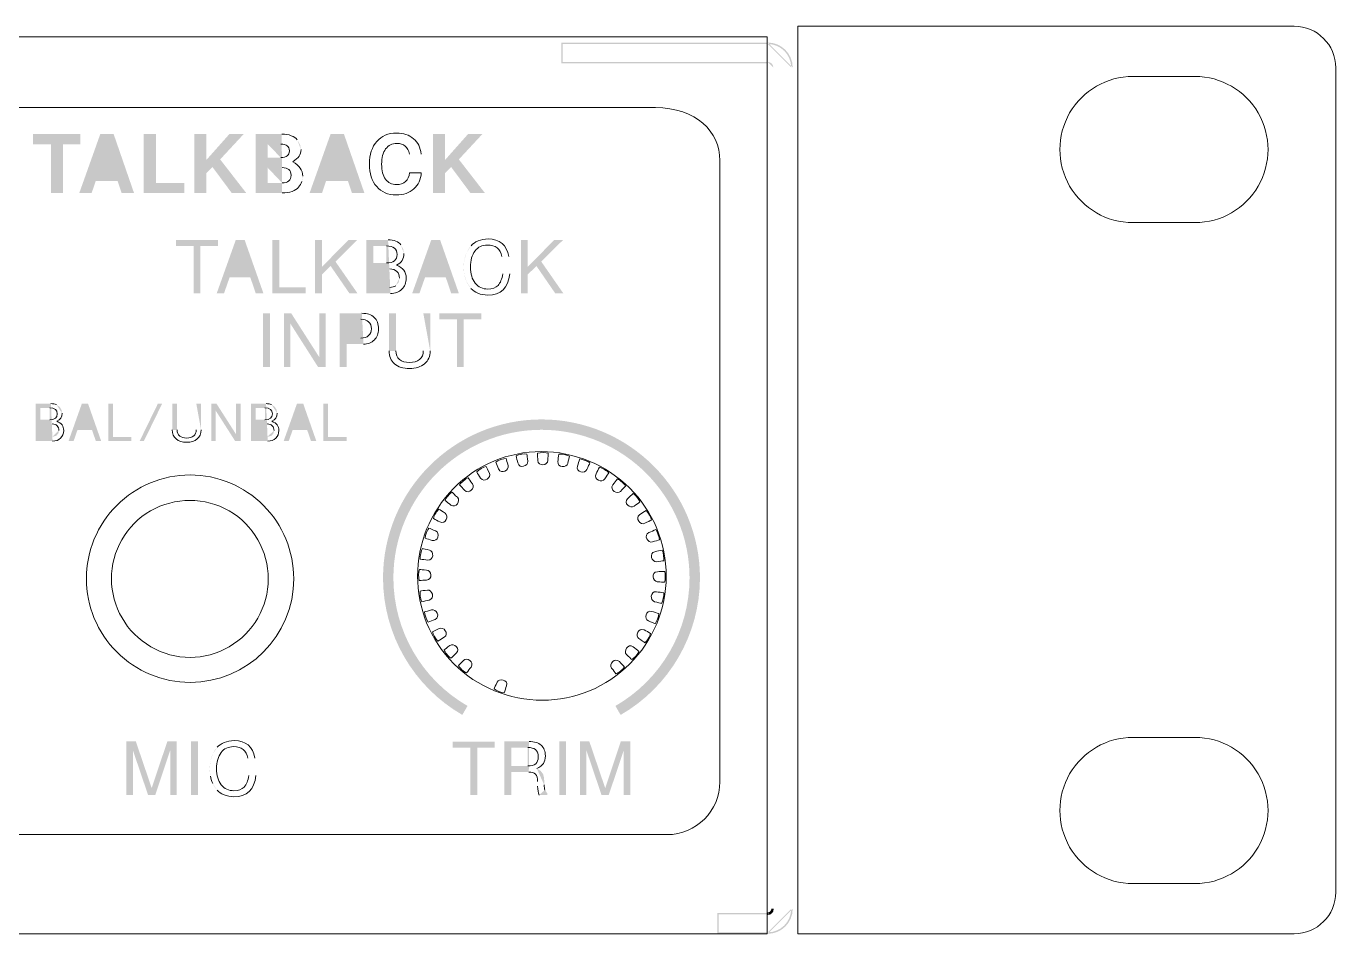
# Model space of a CAD drawing. Header units: millimetres. Extents: x 53 to 536, y 329 to 488.
# Drawn here: x 472.9 to 535.8, y 344.3 to 387.9 of the extents above; entities that cross this region are included whole.
import ezdxf

# ---------------------------------------------------------------- set-up
doc = ezdxf.new("R2010")
doc.units = ezdxf.units.MM
doc.header["$MEASUREMENT"] = 0

msp = doc.modelspace()

# ---------------------------------------------------------------- hatches: boundary and pattern name
at = {"transparency": 33554559}
h = msp.add_hatch(color=256, dxfattribs=at)
h.paths.add_polyline_path([(508.491, 387.157), (498.576, 387.157), (498.576, 386.156), (508.491, 386.156)], flags=0)
h.paths.add_polyline_path([(508.691, 385.957), (508.691, 345.53)], flags=0)
h.paths.add_polyline_path([(508.491, 345.331), (506.064, 345.331), (506.064, 344.331), (508.491, 344.331)], flags=0)
h.paths.add_polyline_path([(508.491, 344.331, 0.414106), (509.692, 345.53)], flags=0)
h.paths.add_polyline_path([(509.692, 345.53), (509.692, 385.957)], flags=0)
h.paths.add_polyline_path([(509.692, 385.957, 0.413636), (508.491, 387.157)], flags=0)
h.paths.add_polyline_path([(509.621, 385.957, 0.413482), (508.491, 387.086)], flags=0)
h.paths.add_polyline_path([(509.621, 385.957), (509.621, 345.53)], flags=0)
h.paths.add_polyline_path([(508.491, 344.401, 0.41316), (509.621, 345.53)], flags=0)
h.paths.add_polyline_path([(508.491, 344.401), (506.134, 344.401), (506.134, 345.261), (508.491, 345.261)], flags=0)
h.paths.add_polyline_path([(508.762, 345.53), (508.762, 385.957)], flags=0)
h.paths.add_polyline_path([(508.762, 385.957, 0.407259), (508.491, 386.228)], flags=0)
h.paths.add_polyline_path([(508.491, 386.228), (498.647, 386.228), (498.647, 387.086), (508.491, 387.086)], flags=0)
for points in [[(474.636, 382.273), (474.636, 379.929), (474.055, 379.929), (474.055, 382.273), (473.196, 382.273), (473.196, 382.758), (475.462, 382.758), (475.462, 382.273)], [(477.261, 380.499), (476.202, 380.499), (476.011, 379.929), (475.417, 379.929), (476.424, 382.757), (477.067, 382.757), (478.045, 379.929), (477.448, 379.929)], [(479.098, 382.758), (479.098, 380.413), (480.455, 380.413), (480.455, 379.929), (478.516, 379.929), (478.516, 382.758)], [(481.521, 380.875), (481.521, 379.929), (480.938, 379.929), (480.938, 382.758), (481.521, 382.758), (481.521, 381.515), (482.627, 382.758), (483.315, 382.758), (482.184, 381.541), (483.436, 379.929), (482.74, 379.929), (481.813, 381.178)], [(488.327, 380.499), (487.268, 380.499), (487.078, 379.929), (486.483, 379.929), (487.489, 382.757), (488.133, 382.757), (489.113, 379.929), (488.513, 379.929)], [(492.99, 380.875), (492.99, 379.929), (492.407, 379.929), (492.407, 382.758), (492.99, 382.758), (492.99, 381.515), (494.094, 382.758), (494.783, 382.758), (493.653, 381.541), (494.903, 379.929), (494.208, 379.929), (493.281, 381.178)], [(481.233, 377.386), (481.233, 375.103), (480.905, 375.103), (480.905, 377.386), (480.058, 377.386), (480.058, 377.676), (482.077, 377.676), (482.077, 377.386)], [(483.631, 375.877), (482.64, 375.877), (482.368, 375.104), (482.018, 375.104), (482.937, 377.676), (483.359, 377.676), (484.264, 375.104), (483.896, 375.104)], [(485.025, 377.676), (485.025, 375.393), (486.295, 375.393), (486.295, 375.104), (484.696, 375.104), (484.696, 377.676)], [(487.071, 376.003), (487.071, 375.103), (486.742, 375.103), (486.742, 377.676), (487.071, 377.676), (487.071, 376.373), (488.351, 377.676), (488.774, 377.676), (487.727, 376.628), (488.785, 375.103), (488.397, 375.103), (487.49, 376.422)], [(493.023, 375.877), (492.031, 375.877), (491.758, 375.104), (491.41, 375.104), (492.328, 377.676), (492.75, 377.676), (493.654, 375.104), (493.286, 375.104)], [(496.958, 376.003), (496.958, 375.103), (496.631, 375.103), (496.631, 377.676), (496.958, 377.676), (496.958, 376.373), (498.239, 377.676), (498.664, 377.676), (497.614, 376.628), (498.674, 375.103), (498.285, 375.103), (497.379, 376.422)], [(484.247, 371.574), (484.578, 371.574), (484.578, 374.146), (484.247, 374.146)], [(487.255, 374.146), (487.255, 371.574), (486.883, 371.574), (485.554, 373.659), (485.554, 371.574), (485.244, 371.574), (485.244, 374.146), (485.599, 374.146), (486.945, 372.043), (486.945, 374.146)], [(493.888, 373.858), (493.888, 371.574), (493.56, 371.574), (493.56, 373.858), (492.713, 373.858), (492.713, 374.146), (494.731, 374.146), (494.731, 373.858)], [(476.026, 368.547), (475.331, 368.547), (475.142, 368.005), (474.898, 368.005), (475.54, 369.807), (475.836, 369.807), (476.468, 368.005), (476.212, 368.005)], [(477.034, 369.807), (477.034, 368.209), (477.923, 368.209), (477.923, 368.006), (476.805, 368.006), (476.805, 369.807)], [(479.194, 369.807), (479.398, 369.807), (478.521, 368.01), (478.317, 368.01)], [(483.165, 369.807), (483.165, 368.006), (482.906, 368.006), (481.974, 369.465), (481.974, 368.006), (481.757, 368.006), (481.757, 369.807), (482.006, 369.807), (482.947, 368.334), (482.947, 369.807)], [(486.364, 368.547), (485.67, 368.547), (485.479, 368.005), (485.234, 368.005), (485.876, 369.807), (486.174, 369.807), (486.806, 368.005), (486.549, 368.005)], [(487.372, 369.807), (487.372, 368.209), (488.261, 368.209), (488.261, 368.006), (487.143, 368.006), (487.143, 369.807)], [(505.238, 361.435, 0.413434), (497.623, 369.048), (497.623, 369.048, 0.413434), (490.009, 361.435), (490.009, 361.435, 0.267938), (493.82, 354.85), (493.82, 354.85), (494.069, 355.281), (494.069, 355.281, -0.267749), (490.507, 361.435), (490.507, 361.435, -0.413395), (497.623, 368.549), (497.623, 368.549, -0.413502), (504.737, 361.435), (504.737, 361.435, -0.267876), (501.175, 355.279), (501.175, 355.279), (501.426, 354.848), (501.426, 354.848, 0.267847)], [(479.065, 351), (478.721, 351), (477.99, 353.156), (477.99, 351), (477.677, 351), (477.677, 353.572), (478.134, 353.572), (478.896, 351.331), (479.644, 353.572), (480.099, 353.572), (480.099, 351), (479.788, 351), (479.788, 353.156)], [(480.787, 351), (481.12, 351), (481.12, 353.572), (480.787, 353.572)], [(494.533, 353.282), (494.533, 350.999), (494.205, 350.999), (494.205, 353.282), (493.357, 353.282), (493.357, 353.57), (495.375, 353.57), (495.375, 353.282)], [(498.473, 351), (498.805, 351), (498.805, 353.572), (498.473, 353.572)], [(500.854, 351), (500.508, 351), (499.778, 353.156), (499.778, 351), (499.467, 351), (499.467, 353.572), (499.923, 353.572), (500.685, 351.331), (501.433, 353.572), (501.888, 353.572), (501.888, 351), (501.579, 351), (501.579, 353.156)]]:
    msp.add_hatch(color=256, dxfattribs=at).paths.add_polyline_path(points)
h = msp.add_hatch(color=256, dxfattribs=at)
h.paths.add_polyline_path([(484.465, 381.147), (484.465, 380.413), (485.16, 380.413)], flags=0)
h.paths.add_polyline_path([(484.465, 382.272), (484.465, 381.632), (485.098, 381.632)], flags=0)
h.paths.add_polyline_path([(486.103, 380.473, 0.088855), (486.149, 380.743)], flags=0)
h.paths.add_polyline_path([(485.156, 379.929), (483.883, 379.929), (483.883, 382.757), (485.144, 382.757)], flags=0)
h.paths.add_polyline_path([(485.889, 382.481), (486.026, 382.242), (486.069, 382.013)], flags=0)
h = msp.add_hatch(color=256, dxfattribs=at)
h.paths.add_polyline_path([(490.617, 375.469), (490.762, 375.635), (490.797, 375.834)], flags=0)
h.paths.add_polyline_path([(490.169, 377.386), (489.536, 377.386), (489.536, 376.568), (490.169, 376.568)], flags=0)
h.paths.add_polyline_path([(490.367, 375.103), (489.207, 375.103), (489.207, 377.675), (490.251, 377.675)], flags=0)
h.paths.add_polyline_path([(490.862, 377.444), (490.978, 377.236), (491.013, 377.023)], flags=0)
h = msp.add_hatch(color=256, dxfattribs=at)
h.paths.add_polyline_path([(493.914, 376.708, 0.043784), (493.884, 376.359)], flags=0)
h.paths.add_polyline_path([(494.029, 377.067, 0.061621), (493.914, 376.708)], flags=0)
h.paths.add_polyline_path([(494.237, 377.395, 0.076873), (494.029, 377.067)], flags=0)
h.paths.add_polyline_path([(496.051, 376.878), (495.714, 376.878)], flags=0)
h.paths.add_polyline_path([(495.763, 376.041), (496.102, 376.041)], flags=0)
h.paths.add_polyline_path([(494.025, 375.662, 0.076922), (494.235, 375.339)], flags=0)
h.paths.add_polyline_path([(493.914, 376.016, 0.059193), (494.025, 375.662)], flags=0)
h.paths.add_polyline_path([(493.884, 376.359, 0.044337), (493.914, 376.016)], flags=0)
h = msp.add_hatch(color=256, dxfattribs=at)
h.paths.add_polyline_path([(488.263, 372.955), (488.947, 372.955)], flags=0)
h.paths.add_polyline_path([(488.947, 373.859), (488.263, 373.859)], flags=0)
h.paths.add_polyline_path([(489.071, 372.664), (488.263, 372.664), (488.263, 371.574), (487.934, 371.574), (487.934, 374.147), (488.996, 374.147)], flags=0)
h = msp.add_hatch(color=256, dxfattribs=at)
h.paths.add_polyline_path([(491.946, 374.146), (492.276, 374.146), (492.276, 372.34)], flags=0)
h.paths.add_polyline_path([(490.298, 372.34), (490.298, 374.146), (490.628, 374.146), (490.628, 372.34)], flags=0)
h = msp.add_hatch(color=256, dxfattribs=at)
h.paths.add_polyline_path([(474.113, 368.208), (474.31, 368.262), (474.411, 368.378), (474.435, 368.518)], flags=0)
h.paths.add_polyline_path([(473.994, 369.603), (473.55, 369.603), (473.55, 369.032), (473.994, 369.032)], flags=0)
h.paths.add_polyline_path([(474.133, 368.005), (473.322, 368.005), (473.322, 369.806), (474.053, 369.806)], flags=0)
h.paths.add_polyline_path([(474.314, 369.762), (474.48, 369.644), (474.562, 369.499), (474.586, 369.348)], flags=0)
h = msp.add_hatch(color=256, dxfattribs=at)
h.paths.add_polyline_path([(481.038, 369.807), (481.268, 369.807), (481.268, 368.542)], flags=0)
h.paths.add_polyline_path([(479.885, 368.542), (479.885, 369.807), (480.115, 369.807), (480.115, 368.542)], flags=0)
h = msp.add_hatch(color=256, dxfattribs=at)
h.paths.add_polyline_path([(484.448, 368.208), (484.647, 368.262), (484.749, 368.378), (484.774, 368.518)], flags=0)
h.paths.add_polyline_path([(484.333, 369.603), (483.888, 369.603), (483.888, 369.032), (484.333, 369.032)], flags=0)
h.paths.add_polyline_path([(484.471, 368.005), (483.659, 368.005), (483.659, 369.806), (484.39, 369.806)], flags=0)
h.paths.add_polyline_path([(484.652, 369.762), (484.819, 369.644), (484.898, 369.499), (484.922, 369.348)], flags=0)
h = msp.add_hatch(color=256, dxfattribs=at)
h.paths.add_polyline_path([(481.714, 352.604, 0.042191), (481.683, 352.256)], flags=0)
h.paths.add_polyline_path([(481.827, 352.964, 0.061632), (481.714, 352.604)], flags=0)
h.paths.add_polyline_path([(482.039, 353.292, 0.081356), (481.827, 352.964)], flags=0)
h.paths.add_polyline_path([(483.849, 352.775), (483.515, 352.775)], flags=0)
h.paths.add_polyline_path([(483.563, 351.938), (483.904, 351.938)], flags=0)
h.paths.add_polyline_path([(481.826, 351.558, 0.077753), (482.035, 351.234)], flags=0)
h.paths.add_polyline_path([(481.683, 352.256, 0.042235), (481.714, 351.912)], flags=0)
h = msp.add_hatch(color=256, dxfattribs=at)
h.paths.add_polyline_path([(496.962, 353.282), (496.168, 353.282), (496.168, 352.395), (496.962, 352.395)], flags=0)
h.paths.add_polyline_path([(497.403, 352.268), (497.591, 352.153), (497.7, 352.002), (497.744, 351.843), (497.755, 351.666), (497.754, 351.575), (497.752, 351.486)], flags=0)
h.paths.add_polyline_path([(497.784, 351.241), (497.907, 351.08), (497.907, 350.999), (497.509, 350.999)], flags=0)
h.paths.add_polyline_path([(497.439, 351.418), (497.439, 351.647)], flags=0)
h.paths.add_polyline_path([(497.014, 352.105), (496.168, 352.105), (496.168, 350.999), (495.84, 350.999), (495.84, 353.572), (497.026, 353.572)], flags=0)

# ---------------------------------------------------------------- linework, layer by layer
at = {"lineweight": 9}
for points in [[(533.786, 344.331), (509.946, 344.331), (509.946, 387.943), (533.786, 387.943, -0.414081), (535.787, 385.941), (535.787, 346.33, -0.413918)], [(529.02, 385.527), (526.04, 385.527, 1.000081), (526.04, 378.505), (529.02, 378.505, 1.000041)], [(529.02, 353.768), (526.04, 353.768, 1.00014), (526.04, 346.747), (529.02, 346.747, 1.0001)]]:
    msp.add_lwpolyline(points, format="xyb", close=True, dxfattribs=at)
msp.add_lwpolyline([(80.267, 387.428), (508.467, 387.428), (508.467, 344.331), (80.267, 344.331)], close=True, dxfattribs=at)
msp.add_lwpolyline([(441.485, 384.028), (503.098, 384.028)], dxfattribs=at)
msp.add_lwpolyline([(506.197, 381.487), (506.197, 351.634, -0.412464), (503.658, 349.096), (442.045, 349.096, -0.412672), (439.505, 351.634), (439.505, 381.487)], format="xyb", dxfattribs=at)
at = {"lineweight": 5}
msp.add_lwpolyline([(491.282, 380.895), (491.848, 380.895)], dxfattribs=at)
msp.add_lwpolyline([(501.862, 357.299, 0.199834), (503.615, 361.514, 0.200871), (501.862, 365.746, 0.197349), (497.613, 367.502, 0.200827), (493.415, 365.744, 0.413555), (493.415, 357.301, 0.197539), (497.663, 355.556, 0.200213)], format="xyb", close=True, dxfattribs=at)
for points in [[(495.424, 366.999, 0.010529), (495.56, 366.669)], [(496.409, 367.302, 0.010577), (496.484, 366.954)], [(497.429, 367.428, 0.011081), (497.445, 367.072)], [(498.456, 367.378, 0.011744), (498.409, 367.024)], [(499.46, 367.146, 0.01128), (499.352, 366.808)], [(494.509, 366.529, 0.00987), (494.698, 366.227)], [(500.408, 366.748, 0.011174), (500.243, 366.43)], [(493.687, 365.907, 0.007202), (493.927, 365.645)], [(501.274, 366.19, 0.010279), (501.054, 365.905)], [(478.859, 358.125, 0.274384), (482.619, 358.125, 0.267023), (484.498, 361.381, 0.266), (482.619, 364.656, 0.264751), (478.838, 364.656, 0.265797), (476.957, 361.381)], [(492.988, 365.154, 0.005023), (493.27, 364.935)], [(502.027, 365.488, 0.008706), (501.764, 365.248)], [(502.649, 364.667, 0.015281), (502.347, 364.478)], [(492.429, 364.289, 0.01142), (492.743, 364.125)], [(503.117, 363.753, 0.009191), (502.787, 363.614)], [(492.028, 363.341, 0.009186), (492.366, 363.235)], [(503.421, 362.768, 0.012041), (503.073, 362.691)], [(491.799, 362.338, 0.009767), (492.152, 362.29)], [(491.746, 361.312, 0.011275), (492.101, 361.325)], [(503.547, 361.747, 0.008575), (503.191, 361.732)], [(503.496, 360.718, 0.00956), (503.143, 360.765)], [(491.874, 360.288, 0.004323), (492.221, 360.364)], [(492.178, 359.305, 0.00979), (492.507, 359.441)], [(503.266, 359.716, 0.010157), (502.925, 359.822)], [(502.866, 358.767, 0.014422), (502.55, 358.932)], [(492.646, 358.39, 0.00987), (492.948, 358.579)], [(502.307, 357.903, 0.00952), (502.024, 358.121)], [(493.268, 357.569, 0.01064), (493.531, 357.808)], [(501.606, 357.149, 0.011474), (501.366, 357.412)], [(494.021, 356.869, 0.011833), (494.239, 357.151)], [(495.835, 355.91, 0.011804), (495.941, 356.249)]]:
    msp.add_lwpolyline(points, format="xyb", dxfattribs=at)
at = {"lineweight": 13}
msp.add_lwpolyline([(480.74, 366.378, 0.414314), (475.758, 361.395, 0.414249), (480.74, 356.414, 0.414176), (485.722, 361.395, 0.414241)], format="xyb", close=True, dxfattribs=at)
at = {"lineweight": 9}
for points in [[(503.098, 384.028), (505.054, 384.028), (506.197, 382.886), (506.197, 381.487)], [(508.491, 345.295), (508.62, 345.295), (508.726, 345.403), (508.726, 345.532)], [(508.691, 345.53), (508.691, 345.422), (508.6, 345.331), (508.491, 345.331)], [(508.491, 345.261), (508.638, 345.261), (508.762, 345.384), (508.762, 345.53)]]:
    msp.add_open_spline(points, degree=3, dxfattribs=at)
at = {"lineweight": 5}
for points in [[(485.144, 382.757), (485.321, 382.757), (485.473, 382.733), (485.6, 382.68)], [(485.6, 382.68), (485.729, 382.628), (485.824, 382.562), (485.889, 382.481)], [(489.709, 382.405), (489.943, 382.671), (490.256, 382.805), (490.656, 382.805)], [(490.656, 382.805), (490.99, 382.805), (491.262, 382.715), (491.477, 382.537)], [(485.509, 381.95), (485.509, 382.166), (485.373, 382.272), (485.098, 382.272)], [(485.098, 381.632), (485.373, 381.632), (485.509, 381.738), (485.509, 381.95)], [(486.069, 382.013), (486.069, 381.892), (486.038, 381.786), (485.98, 381.698)], [(489.361, 381.318), (489.361, 381.776), (489.475, 382.138), (489.709, 382.405)], [(490.135, 382.043), (490.007, 381.868), (489.943, 381.622), (489.943, 381.31)], [(490.676, 382.308), (490.445, 382.308), (490.264, 382.22), (490.135, 382.043)], [(491.282, 381.799), (491.209, 382.138), (491.006, 382.308), (490.676, 382.308)], [(491.477, 382.537), (491.691, 382.358), (491.81, 382.113), (491.835, 381.799)], [(485.98, 381.698), (485.92, 381.609), (485.82, 381.521), (485.68, 381.431)], [(485.68, 381.431), (485.992, 381.248), (486.149, 381.018), (486.149, 380.743)], [(489.704, 380.237), (489.474, 380.503), (489.361, 380.863), (489.361, 381.318)], [(485.59, 380.779), (485.59, 381.024), (485.447, 381.147), (485.16, 381.147)], [(485.16, 380.413), (485.447, 380.413), (485.59, 380.535), (485.59, 380.779)], [(489.943, 381.31), (489.943, 381.002), (490.005, 380.762), (490.129, 380.588)], [(491.09, 380.476), (491.2, 380.574), (491.261, 380.713), (491.282, 380.895)], [(491.848, 380.895), (491.831, 380.572), (491.71, 380.316), (491.493, 380.125)], [(485.953, 380.211), (485.886, 380.125), (485.782, 380.058), (485.645, 380.006)], [(486.103, 380.473), (486.073, 380.383), (486.022, 380.296), (485.953, 380.211)], [(490.641, 379.838), (490.247, 379.838), (489.934, 379.971), (489.704, 380.237)], [(490.129, 380.588), (490.255, 380.414), (490.431, 380.328), (490.656, 380.328)], [(491.493, 380.125), (491.278, 379.934), (490.992, 379.838), (490.641, 379.838)], [(490.656, 380.328), (490.838, 380.328), (490.984, 380.378), (491.09, 380.476)], [(485.645, 380.006), (485.507, 379.955), (485.345, 379.929), (485.156, 379.929)], [(490.251, 377.675), (490.395, 377.675), (490.519, 377.655), (490.626, 377.611)], [(490.626, 377.611), (490.731, 377.569), (490.81, 377.513), (490.862, 377.444)], [(494.237, 377.395), (494.323, 377.487), (494.434, 377.564), (494.577, 377.626)], [(494.577, 377.626), (494.718, 377.687), (494.879, 377.717), (495.06, 377.717)], [(495.06, 377.717), (495.617, 377.717), (495.949, 377.437), (496.051, 376.878)], [(490.684, 376.977), (490.684, 377.249), (490.513, 377.386), (490.169, 377.386)], [(490.169, 376.568), (490.513, 376.568), (490.684, 376.704), (490.684, 376.977)], [(491.013, 377.023), (491.013, 376.759), (490.894, 376.571), (490.657, 376.462)], [(494.429, 377.143), (494.283, 376.952), (494.212, 376.691), (494.212, 376.363)], [(495.021, 377.428), (494.77, 377.428), (494.574, 377.333), (494.429, 377.143)], [(495.491, 377.291), (495.383, 377.382), (495.224, 377.428), (495.021, 377.428)], [(495.714, 376.878), (495.677, 377.062), (495.602, 377.199), (495.491, 377.291)], [(490.678, 376.156), (490.598, 376.237), (490.484, 376.277), (490.335, 376.277)], [(490.657, 376.462), (490.822, 376.397), (490.941, 376.316), (491.014, 376.218)], [(494.212, 376.363), (494.212, 376.04), (494.287, 375.785), (494.438, 375.595)], [(490.797, 375.834), (490.797, 375.967), (490.757, 376.075), (490.678, 376.156)], [(491.125, 375.836), (491.125, 375.615), (491.055, 375.438), (490.918, 375.304)], [(491.014, 376.218), (491.088, 376.119), (491.125, 375.991), (491.125, 375.836)], [(496.102, 376.041), (496.026, 375.363), (495.672, 375.021), (495.046, 375.021)], [(495.534, 375.49), (495.648, 375.608), (495.723, 375.792), (495.763, 376.041)], [(490.335, 375.392), (490.45, 375.392), (490.546, 375.417), (490.617, 375.469)], [(490.918, 375.304), (490.779, 375.17), (490.597, 375.103), (490.367, 375.103)], [(494.571, 375.111), (494.429, 375.171), (494.318, 375.247), (494.235, 375.339)], [(494.438, 375.595), (494.589, 375.406), (494.792, 375.31), (495.047, 375.31)], [(495.046, 375.021), (494.869, 375.021), (494.71, 375.051), (494.571, 375.111)], [(495.047, 375.31), (495.258, 375.31), (495.422, 375.37), (495.534, 375.49)], [(489.316, 373.738), (489.228, 373.818), (489.105, 373.859), (488.947, 373.859)], [(488.996, 374.147), (489.252, 374.147), (489.448, 374.082), (489.586, 373.951)], [(489.586, 373.951), (489.722, 373.821), (489.791, 373.634), (489.791, 373.392)], [(489.449, 373.406), (489.449, 373.546), (489.405, 373.659), (489.316, 373.738)], [(489.316, 373.075), (489.405, 373.154), (489.449, 373.265), (489.449, 373.406)], [(489.791, 373.392), (489.791, 373.174), (489.724, 372.997), (489.592, 372.864)], [(488.947, 372.955), (489.105, 372.955), (489.228, 372.994), (489.316, 373.075)], [(489.592, 372.864), (489.458, 372.732), (489.284, 372.664), (489.071, 372.664)], [(490.561, 371.721), (490.386, 371.873), (490.298, 372.078), (490.298, 372.34)], [(490.628, 372.34), (490.628, 372.154), (490.687, 372.014), (490.804, 371.922)], [(490.804, 371.922), (490.925, 371.829), (491.084, 371.782), (491.282, 371.782)], [(491.282, 371.782), (491.489, 371.782), (491.652, 371.831), (491.769, 371.93)], [(491.769, 371.93), (491.887, 372.029), (491.946, 372.167), (491.946, 372.34)], [(492.276, 372.34), (492.276, 372.08), (492.184, 371.875), (492.004, 371.721)], [(491.282, 371.493), (490.978, 371.493), (490.736, 371.568), (490.561, 371.721)], [(492.004, 371.721), (491.825, 371.57), (491.584, 371.493), (491.282, 371.493)], [(474.357, 369.318), (474.357, 369.509), (474.236, 369.603), (473.994, 369.603)], [(474.053, 369.806), (474.153, 369.806), (474.239, 369.791), (474.314, 369.762)], [(484.692, 369.318), (484.692, 369.509), (484.573, 369.603), (484.333, 369.603)], [(484.39, 369.806), (484.491, 369.806), (484.578, 369.791), (484.652, 369.762)], [(473.994, 369.032), (474.236, 369.032), (474.357, 369.126), (474.357, 369.318)], [(474.35, 368.744), (474.295, 368.8), (474.215, 368.829), (474.113, 368.829)], [(474.586, 369.348), (474.586, 369.165), (474.502, 369.035), (474.337, 368.956)], [(474.337, 368.956), (474.452, 368.913), (474.537, 368.855), (474.587, 368.787)], [(474.435, 368.518), (474.435, 368.611), (474.408, 368.686), (474.35, 368.744)], [(474.587, 368.787), (474.638, 368.716), (474.666, 368.628), (474.666, 368.52)], [(484.333, 369.032), (484.573, 369.032), (484.692, 369.126), (484.692, 369.318)], [(484.689, 368.744), (484.632, 368.8), (484.552, 368.829), (484.448, 368.829)], [(484.922, 369.348), (484.922, 369.165), (484.84, 369.035), (484.673, 368.956)], [(484.673, 368.956), (484.789, 368.913), (484.873, 368.855), (484.924, 368.787)], [(484.774, 368.518), (484.774, 368.611), (484.744, 368.686), (484.689, 368.744)], [(484.924, 368.787), (484.978, 368.716), (485.001, 368.628), (485.001, 368.52)], [(474.519, 368.147), (474.423, 368.052), (474.294, 368.005), (474.133, 368.005)], [(474.666, 368.52), (474.666, 368.364), (474.617, 368.24), (474.519, 368.147)], [(480.069, 368.108), (479.946, 368.213), (479.885, 368.359), (479.885, 368.542)], [(480.574, 367.948), (480.359, 367.948), (480.193, 368.003), (480.069, 368.108)], [(480.115, 368.542), (480.115, 368.412), (480.157, 368.314), (480.239, 368.25)], [(480.239, 368.25), (480.324, 368.183), (480.434, 368.153), (480.574, 368.153)], [(480.574, 368.153), (480.719, 368.153), (480.832, 368.187), (480.915, 368.255)], [(481.079, 368.109), (480.953, 368.003), (480.784, 367.948), (480.574, 367.948)], [(480.915, 368.255), (480.997, 368.326), (481.038, 368.42), (481.038, 368.542)], [(481.268, 368.542), (481.268, 368.361), (481.205, 368.217), (481.079, 368.109)], [(484.856, 368.147), (484.757, 368.052), (484.63, 368.005), (484.471, 368.005)], [(485.001, 368.52), (485.001, 368.364), (484.953, 368.24), (484.856, 368.147)], [(497.429, 367.428), (497.564, 367.47), (497.847, 367.46), (497.951, 367.419)], [(495.424, 366.999), (495.536, 367.084), (495.806, 367.171), (495.918, 367.167)], [(495.918, 367.167), (495.94, 367.099), (495.966, 366.987), (496.015, 366.832)], [(496.409, 367.302), (496.533, 367.366), (496.813, 367.404), (496.924, 367.384)], [(496.963, 367.034), (496.995, 366.807), (496.557, 366.65), (496.484, 366.954)], [(496.924, 367.384), (496.934, 367.312), (496.938, 367.196), (496.963, 367.034)], [(497.93, 367.068), (497.924, 366.84), (497.462, 366.761), (497.445, 367.072)], [(497.951, 367.419), (497.949, 367.347), (497.935, 367.233), (497.93, 367.068)], [(498.886, 366.937), (498.841, 366.71), (498.374, 366.714), (498.409, 367.024)], [(498.456, 367.378), (498.597, 367.395), (498.874, 367.336), (498.968, 367.277)], [(498.968, 367.277), (498.954, 367.207), (498.92, 367.098), (498.886, 366.937)], [(499.46, 367.146), (499.602, 367.14), (499.865, 367.033), (499.946, 366.961)], [(499.946, 366.961), (499.921, 366.892), (499.868, 366.792), (499.805, 366.639)], [(493.687, 365.907), (493.763, 366.027), (493.988, 366.201), (494.093, 366.237)], [(494.093, 366.237), (494.138, 366.18), (494.198, 366.084), (494.301, 365.953)], [(494.509, 366.529), (494.604, 366.633), (494.854, 366.766), (494.966, 366.783)], [(495.12, 366.468), (495.229, 366.267), (494.871, 365.97), (494.698, 366.227)], [(494.966, 366.783), (494.999, 366.718), (495.043, 366.613), (495.12, 366.468)], [(496.015, 366.832), (496.089, 366.614), (495.685, 366.383), (495.56, 366.669)], [(499.805, 366.639), (499.723, 366.424), (499.264, 366.51), (499.352, 366.808)], [(500.662, 366.186), (500.542, 365.991), (500.105, 366.152), (500.243, 366.43)], [(500.408, 366.748), (500.546, 366.716), (500.786, 366.565), (500.855, 366.48)], [(500.855, 366.48), (500.816, 366.417), (500.75, 366.325), (500.662, 366.186)], [(494.301, 365.953), (494.443, 365.774), (494.143, 365.418), (493.927, 365.645)], [(501.426, 365.591), (501.272, 365.42), (500.87, 365.655), (501.054, 365.905)], [(501.274, 366.19), (501.402, 366.134), (501.614, 365.945), (501.666, 365.846)], [(501.666, 365.846), (501.618, 365.792), (501.534, 365.714), (501.426, 365.591)], [(492.988, 365.154), (493.041, 365.285), (493.232, 365.495), (493.331, 365.547)], [(493.583, 365.305), (493.755, 365.154), (493.52, 364.752), (493.27, 364.935)], [(493.331, 365.547), (493.384, 365.5), (493.46, 365.416), (493.583, 365.305)], [(502.073, 364.874), (501.893, 364.733), (501.537, 365.033), (501.764, 365.248)], [(502.027, 365.488), (502.145, 365.413), (502.32, 365.189), (502.355, 365.083)], [(502.355, 365.083), (502.298, 365.037), (502.203, 364.975), (502.073, 364.874)], [(492.429, 364.289), (492.458, 364.428), (492.61, 364.667), (492.697, 364.737)], [(492.697, 364.737), (492.759, 364.699), (492.851, 364.629), (492.989, 364.542)], [(492.989, 364.542), (493.184, 364.422), (493.023, 363.986), (492.743, 364.125)], [(502.588, 364.055), (502.386, 363.947), (502.086, 364.305), (502.347, 364.478)], [(502.649, 364.667), (502.752, 364.572), (502.884, 364.322), (502.901, 364.212)], [(492.028, 363.341), (492.035, 363.482), (492.141, 363.744), (492.215, 363.83)], [(492.215, 363.83), (492.283, 363.802), (492.383, 363.75), (492.537, 363.687)], [(502.901, 364.212), (502.838, 364.176), (502.732, 364.132), (502.588, 364.055)], [(503.117, 363.753), (503.202, 363.64), (503.29, 363.369), (503.287, 363.258)], [(492.537, 363.687), (492.749, 363.604), (492.667, 363.146), (492.366, 363.235)], [(502.95, 363.158), (502.733, 363.086), (502.5, 363.491), (502.787, 363.614)], [(503.287, 363.258), (503.218, 363.236), (503.107, 363.209), (502.95, 363.158)], [(491.799, 362.338), (491.78, 362.478), (491.84, 362.755), (491.899, 362.851)], [(491.899, 362.851), (491.97, 362.836), (492.079, 362.802), (492.239, 362.768)], [(492.239, 362.768), (492.464, 362.722), (492.463, 362.256), (492.152, 362.29)], [(503.154, 362.212), (502.926, 362.18), (502.768, 362.619), (503.073, 362.691)], [(503.421, 362.768), (503.483, 362.643), (503.523, 362.363), (503.502, 362.253)], [(491.746, 361.312), (491.704, 361.446), (491.715, 361.729), (491.757, 361.832)], [(491.757, 361.832), (491.829, 361.83), (491.941, 361.816), (492.106, 361.81)], [(492.106, 361.81), (492.334, 361.804), (492.413, 361.346), (492.101, 361.325)], [(503.502, 362.253), (503.429, 362.242), (503.316, 362.236), (503.154, 362.212)], [(476.957, 361.381), (476.978, 360.067), (477.666, 358.793), (478.859, 358.125)], [(503.188, 361.247), (502.959, 361.252), (502.88, 361.713), (503.191, 361.732)], [(503.538, 361.224), (503.465, 361.226), (503.352, 361.243), (503.188, 361.247)], [(503.547, 361.747), (503.589, 361.612), (503.578, 361.328), (503.538, 361.224)], [(491.874, 360.288), (491.81, 360.413), (491.77, 360.696), (491.792, 360.803)], [(491.792, 360.803), (491.864, 360.815), (491.978, 360.821), (492.141, 360.843)], [(492.141, 360.843), (492.368, 360.877), (492.526, 360.438), (492.221, 360.364)], [(503.055, 360.288), (502.83, 360.335), (502.832, 360.801), (503.143, 360.765)], [(503.496, 360.718), (503.515, 360.579), (503.455, 360.301), (503.396, 360.207)], [(492.345, 359.897), (492.562, 359.97), (492.794, 359.565), (492.507, 359.441)], [(503.396, 360.207), (503.325, 360.219), (503.216, 360.253), (503.055, 360.288)], [(492.178, 359.305), (492.092, 359.416), (492.005, 359.688), (492.008, 359.797)], [(492.008, 359.797), (492.077, 359.822), (492.188, 359.847), (492.345, 359.897)], [(502.757, 359.37), (502.545, 359.453), (502.627, 359.913), (502.925, 359.822)], [(503.079, 359.227), (503.012, 359.255), (502.91, 359.307), (502.757, 359.37)], [(503.266, 359.716), (503.259, 359.575), (503.153, 359.31), (503.079, 359.227)], [(492.394, 358.847), (492.458, 358.881), (492.563, 358.922), (492.707, 359.002)], [(492.646, 358.39), (492.542, 358.485), (492.411, 358.734), (492.394, 358.847)], [(492.707, 359.002), (492.909, 359.11), (493.207, 358.752), (492.948, 358.579)], [(502.304, 358.515), (502.109, 358.634), (502.271, 359.072), (502.55, 358.932)], [(502.866, 358.767), (502.835, 358.631), (502.684, 358.39), (502.596, 358.32)], [(492.94, 357.975), (492.997, 358.02), (493.092, 358.081), (493.222, 358.183)], [(493.222, 358.183), (493.402, 358.323), (493.757, 358.024), (493.531, 357.808)], [(501.71, 357.752), (501.54, 357.903), (501.774, 358.307), (502.024, 358.121)], [(502.596, 358.32), (502.535, 358.358), (502.444, 358.428), (502.304, 358.515)], [(493.268, 357.569), (493.149, 357.645), (492.975, 357.869), (492.94, 357.975)], [(493.628, 357.21), (493.677, 357.265), (493.76, 357.342), (493.869, 357.464)], [(493.869, 357.464), (494.022, 357.636), (494.425, 357.403), (494.239, 357.151)], [(500.993, 357.102), (500.85, 357.282), (501.151, 357.638), (501.366, 357.412)], [(501.964, 357.509), (501.911, 357.557), (501.834, 357.641), (501.71, 357.752)], [(502.307, 357.903), (502.253, 357.772), (502.062, 357.562), (501.964, 357.509)], [(494.021, 356.869), (493.891, 356.922), (493.681, 357.113), (493.628, 357.21)], [(501.201, 356.821), (501.156, 356.879), (501.095, 356.973), (500.993, 357.102)], [(501.606, 357.149), (501.531, 357.03), (501.306, 356.857), (501.201, 356.821)], [(495.348, 356.097), (495.373, 356.164), (495.426, 356.264), (495.488, 356.417)], [(495.488, 356.417), (495.572, 356.631), (496.031, 356.548), (495.941, 356.249)], [(495.835, 355.91), (495.693, 355.916), (495.431, 356.021), (495.348, 356.097)], [(482.23, 353.039), (482.084, 352.848), (482.013, 352.587), (482.013, 352.26)], [(482.039, 353.292), (482.121, 353.383), (482.234, 353.46), (482.377, 353.522)], [(482.82, 353.325), (482.571, 353.325), (482.373, 353.23), (482.23, 353.039)], [(482.377, 353.522), (482.519, 353.584), (482.679, 353.614), (482.86, 353.614)], [(483.293, 353.188), (483.183, 353.279), (483.024, 353.325), (482.82, 353.325)], [(482.86, 353.614), (483.419, 353.614), (483.75, 353.333), (483.849, 352.775)], [(483.515, 352.775), (483.48, 352.959), (483.403, 353.095), (483.293, 353.188)], [(497.332, 353.187), (497.244, 353.25), (497.119, 353.282), (496.962, 353.282)], [(497.026, 353.572), (497.278, 353.572), (497.47, 353.511), (497.606, 353.392)], [(497.467, 352.837), (497.467, 353.006), (497.422, 353.123), (497.332, 353.187)], [(497.606, 353.392), (497.741, 353.272), (497.81, 353.104), (497.81, 352.882)], [(496.962, 352.395), (497.135, 352.395), (497.263, 352.431), (497.345, 352.501)], [(497.345, 352.501), (497.426, 352.572), (497.467, 352.684), (497.467, 352.837)], [(497.713, 352.519), (497.649, 352.424), (497.546, 352.34), (497.403, 352.268)], [(497.81, 352.882), (497.81, 352.738), (497.777, 352.615), (497.713, 352.519)], [(481.826, 351.558), (481.772, 351.682), (481.734, 351.799), (481.714, 351.912)], [(482.013, 352.26), (482.013, 351.936), (482.086, 351.68), (482.238, 351.49)], [(483.904, 351.938), (483.826, 351.258), (483.472, 350.918), (482.846, 350.918)], [(483.336, 351.385), (483.448, 351.504), (483.525, 351.687), (483.563, 351.938)], [(497.336, 351.996), (497.268, 352.07), (497.161, 352.105), (497.014, 352.105)], [(497.439, 351.647), (497.439, 351.805), (497.405, 351.922), (497.336, 351.996)], [(482.37, 351.009), (482.23, 351.068), (482.118, 351.144), (482.035, 351.234)], [(482.238, 351.49), (482.39, 351.303), (482.593, 351.206), (482.847, 351.206)], [(482.847, 351.206), (483.061, 351.206), (483.223, 351.266), (483.336, 351.385)], [(497.509, 350.999), (497.461, 351.107), (497.439, 351.247), (497.439, 351.418)], [(497.752, 351.486), (497.752, 351.39), (497.763, 351.308), (497.784, 351.241)], [(482.846, 350.918), (482.669, 350.918), (482.511, 350.948), (482.37, 351.009)]]:
    msp.add_open_spline(points, degree=3, dxfattribs=at)
at = {"lineweight": 13}
msp.add_open_spline([(476.957, 361.381), (476.978, 360.067), (477.666, 358.793), (478.859, 358.125)], degree=3, dxfattribs=at)

doc.saveas('drawing.dxf')
